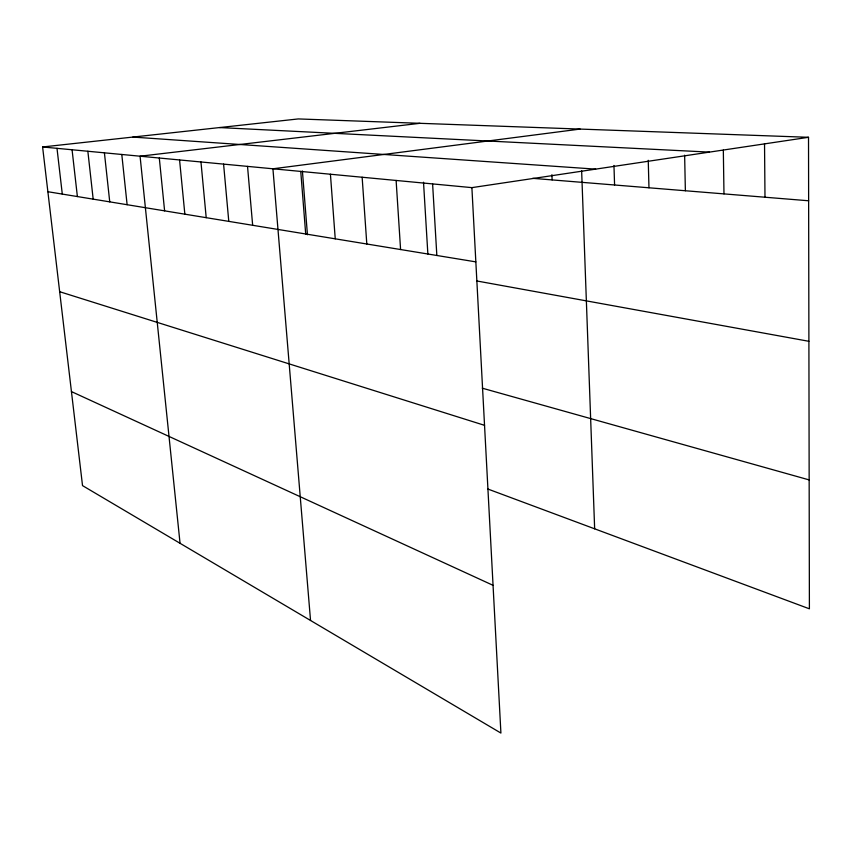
<?xml version="1.0" encoding="UTF-8"?>
<svg xmlns="http://www.w3.org/2000/svg" width="852" height="852" viewBox="0 0 852 852"><rect width="100%" height="100%" fill="white"/><g stroke="black" fill="none" stroke-linecap="round" stroke-linejoin="round"><path stroke-width="1.28" d="M471.891 187.632L500.912 733.071L82.527 485.619L42.6 146.97L471.891 187.632L808.516 137.3L809.4 608.818L487.621 488.942M580.116 129.078L272.928 168.792L310.543 620.48M419.951 123.316L140.069 156.204L180.049 543.288M42.6 146.97L298.307 118.929L808.516 137.3M219.603 127.566L709.428 152.114M132.869 137.076L595.665 169.133M532.713 178.334L808.633 200.774M47.872 191.721L475.842 261.873M476.545 280.926L808.899 341.301M482.253 388.182L809.155 479.91M59.661 291.703L484.543 425.329M71.44 391.59L493.052 585.324M56.999 148.333L62.292 194.086M72.069 149.76L77.383 196.556M87.852 151.251L93.177 199.144M104.413 152.827L109.738 201.86M121.793 154.468L127.118 204.704M159.303 158.025L164.606 210.849M179.57 159.942L184.852 214.171M200.965 161.976L206.205 217.675M223.586 164.116L228.783 221.371M247.527 166.385L252.661 225.29M302.407 170.996L307.444 234.769M300.756 171.422L305.698 233.98M330.427 174.234L335.241 238.826M362.143 177.237L366.807 244.002M396.116 180.454L400.589 249.54M423.519 182.221L427.864 254.002M432.603 183.915L436.842 255.483M551.904 174.713L552.117 179.91M581.628 170.656L594.653 528.815M613.962 165.448L614.58 184.99M648.244 160.304L648.968 187.791M684.635 155.202L685.37 190.752M723.327 150.133L723.976 193.883M764.532 143.573L764.989 197.227"/></g></svg>
